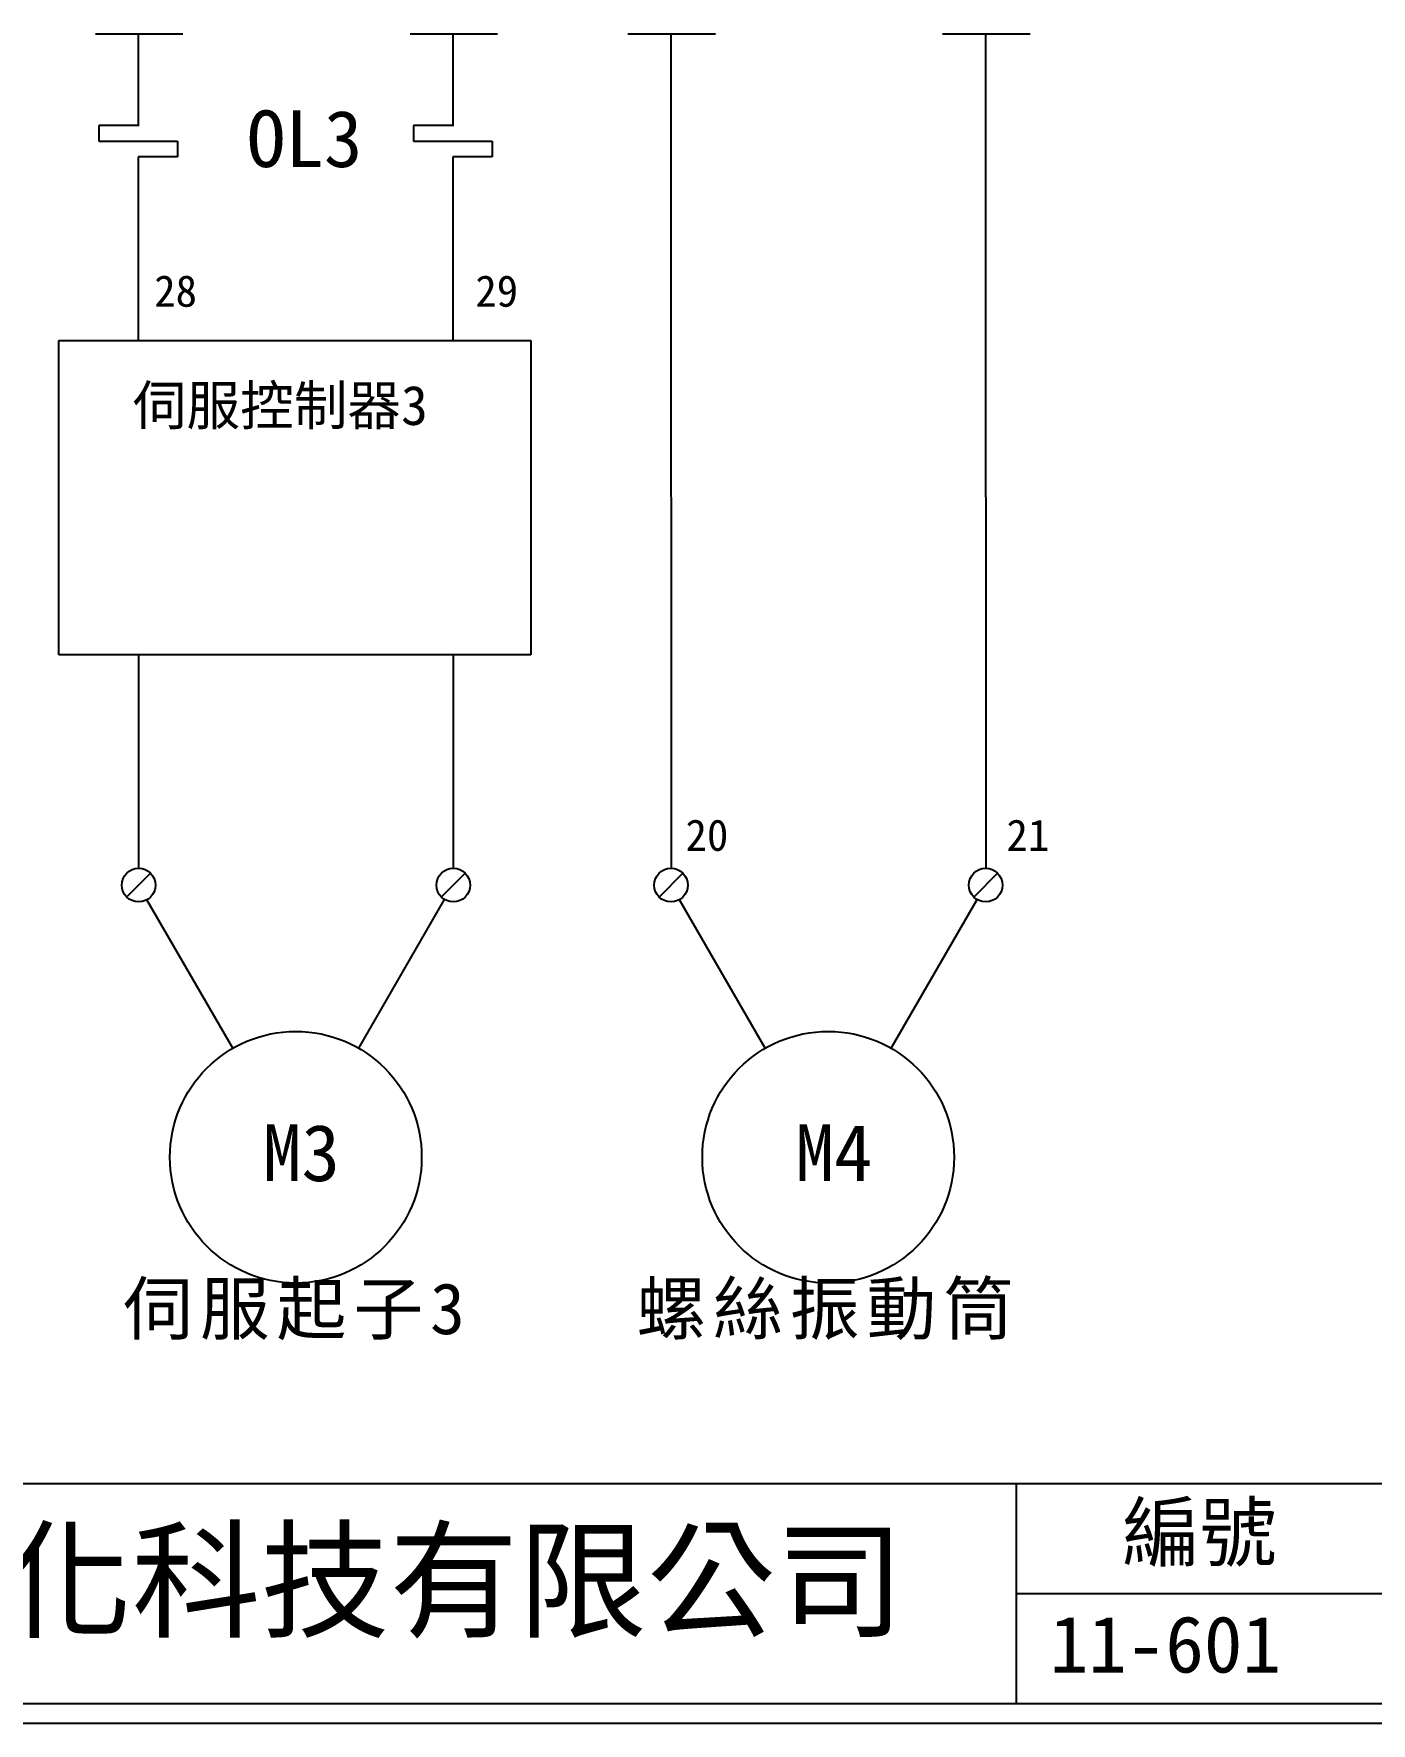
# Model space of a CAD drawing. Extents: x 10 to 297, y 3 to 207.
# Drawn here: x 83.3 to 168.3, y 3 to 110.4 of the extents above; entities that cross this region are included whole.
import ezdxf

# ---------------------------------------------------------------- set-up
doc = ezdxf.new("R2010")
doc.units = 0
doc.layers.get('0').update_dxf_attribs({"linetype": 'CONTINUOUS'})
doc.layers.add('圖框層', color=7, linetype='CONTINUOUS')
doc.layers.add('標尺寸層', color=3, linetype='CONTINUOUS')
doc.styles.add('CNS', font='romanc.shx', dxfattribs={"bigfont": 'chineset.shx'})
doc.styles.add('STSL', font='KAIU.TTF')
doc.styles.add('標楷體', font='KAIU.TTF')

msp = doc.modelspace()

# ---------------------------------------------------------------- linework, layer by layer
for p, q in [((89.93, 110.42), (89.93, 104.56)), ((109.93, 110.42), (109.93, 104.56)), ((123.77, 110.42), (123.77, 104.56)), ((143.77, 110.42), (143.77, 104.56)), ((123.77, 104.56), (123.79, 57.36)), ((143.77, 104.56), (143.79, 57.36)), ((89.93, 102.59), (89.93, 90.93)), ((109.93, 102.6), (109.93, 90.93)), ((89.94, 70.93), (89.95, 57.36)), ((109.94, 70.93), (109.95, 57.36)), ((90.7, 57.05), (89.19, 55.53)), ((110.7, 57.05), (109.19, 55.53)), ((124.55, 57.05), (123.03, 55.53)), ((144.55, 57.05), (143.03, 55.53)), ((95.94, 45.92), (90.48, 55.36)), ((103.94, 45.92), (109.39, 55.37)), ((129.78, 45.92), (124.33, 55.36)), ((137.78, 45.92), (143.24, 55.37))]:
    msp.add_line(p, q)
for centre, radius in [((89.95, 56.29), 1.07), ((109.95, 56.29), 1.07), ((123.79, 56.29), 1.07), ((143.79, 56.29), 1.07), ((99.94, 38.99), 8), ((133.78, 38.99), 8)]:
    msp.add_circle(centre, radius)
at = {"layer": '圖框層', "color": 7}
for p, q in [((11.25, 18.25), (295.75, 18.25)), ((145.75, 4.25), (145.75, 18.25)), ((145.75, 11.25), (295.75, 11.25)), ((11.25, 4.25), (295.75, 4.25)), ((10, 3), (297, 3))]:
    msp.add_line(p, q, dxfattribs=at)
at = {"layer": '標尺寸層', "color": 7}
for p, q in [((87.2, 110.42), (92.77, 110.42)), ((89.93, 110.42), (89.93, 104.56)), ((107.2, 110.42), (112.77, 110.42)), ((121.05, 110.42), (126.61, 110.42)), ((123.77, 110.42), (123.77, 104.56)), ((141.05, 110.42), (146.61, 110.42)), ((89.93, 104.59), (87.43, 104.59)), ((87.43, 104.59), (87.43, 103.59)), ((109.93, 104.6), (107.43, 104.6)), ((107.43, 104.6), (107.43, 103.6)), ((87.43, 103.59), (92.43, 103.59)), ((92.43, 103.59), (92.43, 102.59)), ((107.43, 103.6), (112.43, 103.6)), ((112.43, 103.6), (112.43, 102.6)), ((92.43, 102.59), (89.93, 102.59)), ((112.43, 102.6), (109.93, 102.6)), ((84.87, 90.93), (114.87, 90.93)), ((84.87, 70.93), (84.87, 90.93)), ((114.87, 90.93), (114.87, 70.93)), ((114.87, 70.93), (84.87, 70.93))]:
    msp.add_line(p, q, dxfattribs=at)

# ---------------------------------------------------------------- texts
at = {"color": 0, "char_height": 3.25, "width": 24.1454, "attachment_point": 2, "style": '標楷體'}
for s, insert in [('{\\T1.1;伺服起子3}', (99.94, 30.99)), ('{\\T1.1;螺絲振動筒}', (133.78, 30.99))]:
    msp.add_mtext(s, dxfattribs=dict(at, insert=insert))
at = {"layer": '圖框層', "color": 4, "style": 'STSL'}
for s, height, p in [('OL3', 3.6, (96.83, 101.95)), ('28', 2, (90.94, 93.07)), ('29', 2, (111.35, 93.07)), ('20', 2, (124.71, 58.47)), ('21', 2, (145.11, 58.47)), ('M3', 3.6, (97.85, 37.47)), ('M4', 3.6, (131.7, 37.47)), ('編號', 3.6, (152.47, 13.34)), ('泓陞自動化科技有限公司', 6, (48.6, 9.08)), ('11-601', 3.6, (147.86, 6.22))]:
    msp.add_text(s, height=height, dxfattribs=at).set_placement(p)
at = {"layer": '標尺寸層', "color": 7, "insert": (89.58, 88.05), "char_height": 2.5, "width": 21.074, "attachment_point": 1, "style": 'CNS'}
msp.add_mtext('{\\fDFKai-SB|b0|i0|c136|p65;伺服控制器3}', dxfattribs=at)

doc.saveas('drawing.dxf')
